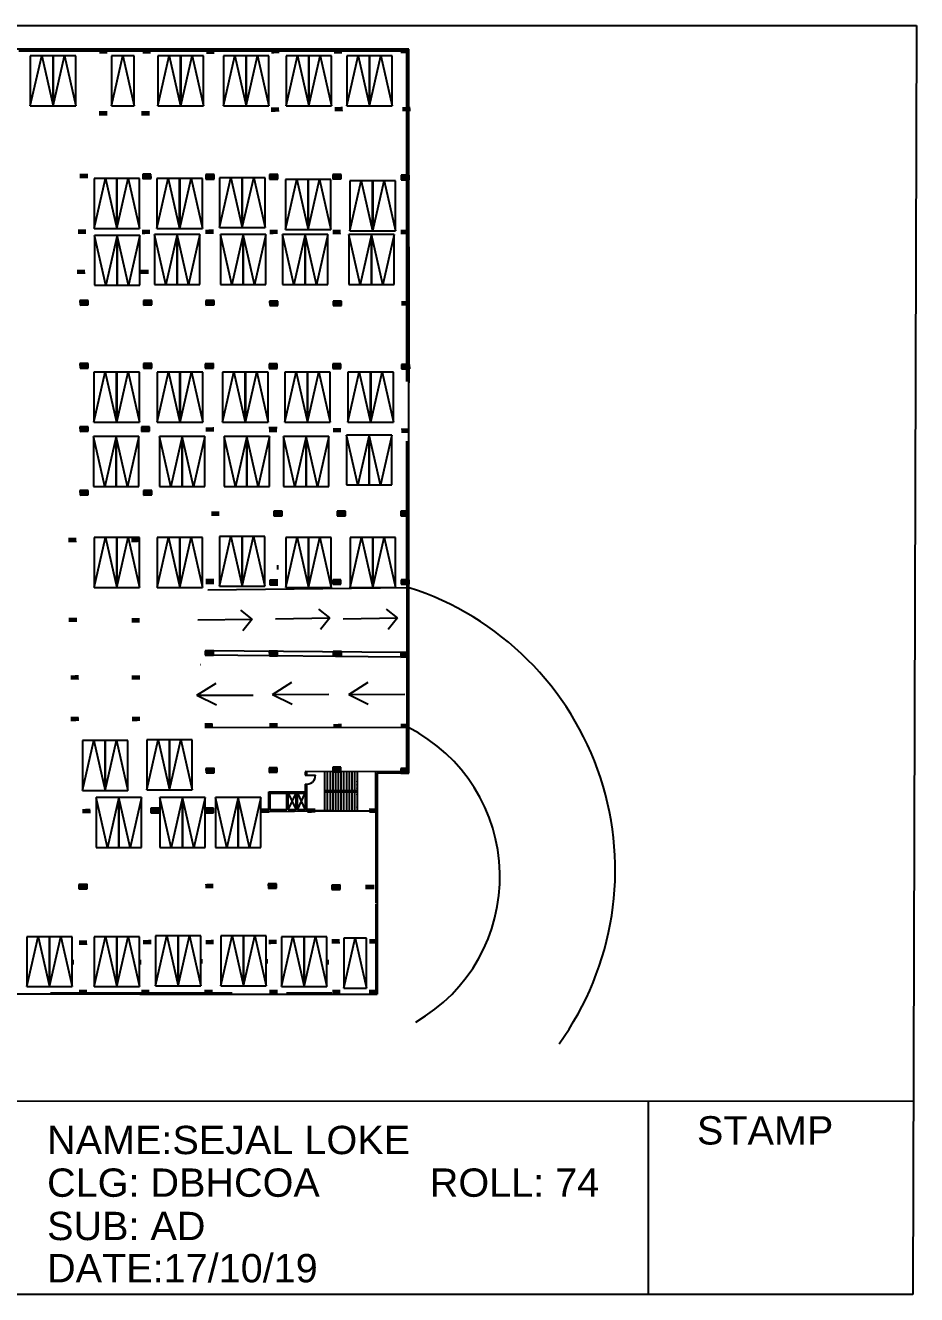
# Model space of a CAD drawing. Header units: millimetres. Extents: x 587797 to 2274247, y 1711 to 439204.
# Drawn here: x 688771 to 787010, y 176209 to 316198 of the extents above; entities that cross this region are included whole.
import ezdxf

# ---------------------------------------------------------------- set-up
doc = ezdxf.new("R2010")
doc.units = ezdxf.units.MM
doc.styles.get("Standard").update_dxf_attribs({"font": 'arial.ttf'})

msp = doc.modelspace()

# ---------------------------------------------------------------- hatches: boundary and pattern name
h = msp.add_hatch(color=256)
h.dxf.hatch_style = 1
h.paths.add_polyline_path([(697814.761, 313084.633), (697810.473, 313584.614), (696910.506, 313576.896), (696914.794, 313076.915)])
h = msp.add_hatch(color=256)
h.dxf.hatch_style = 1
h.paths.add_polyline_path([(702592.888, 313084.633), (702588.601, 313584.614), (701688.634, 313576.896), (701692.921, 313076.915)])
h = msp.add_hatch(color=256)
h.dxf.hatch_style = 1
h.paths.add_polyline_path([(716768.739, 313101.825), (716764.452, 313601.807), (715864.485, 313594.089), (715868.772, 313094.107)])
h = msp.add_hatch(color=256)
h.dxf.hatch_style = 1
h.paths.add_polyline_path([(723688.594, 313075.976), (723684.306, 313575.957), (722784.34, 313568.239), (722788.627, 313068.258)])
h = msp.add_hatch(color=256)
h.dxf.hatch_style = 1
h.paths.add_polyline_path([(731054.458, 313116.426), (731050.17, 313616.408), (730150.203, 313608.69), (730154.491, 313108.708)])
h = msp.add_hatch(color=256)
h.dxf.hatch_style = 1
h.paths.add_polyline_path([(709609.969, 313058.087), (709605.681, 313558.068), (708705.714, 313550.35), (708710.002, 313050.369)])
h = msp.add_hatch(color=256)
h.dxf.hatch_style = 1
h.paths.add_polyline_path([(697801.303, 306250.773), (697797.016, 306750.754), (696897.049, 306743.037), (696901.336, 306243.055)])
h = msp.add_hatch(color=256)
h.dxf.hatch_style = 1
h.paths.add_polyline_path([(702456.845, 306250.773), (702452.558, 306750.754), (701552.591, 306743.037), (701556.878, 306243.055)])
h = msp.add_hatch(color=256)
h.dxf.hatch_style = 1
h.paths.add_polyline_path([(716745.696, 306666.417), (716741.408, 307166.399), (715841.441, 307158.681), (715845.729, 306658.699)])
h = msp.add_hatch(color=256)
h.dxf.hatch_style = 1
h.paths.add_polyline_path([(723763.519, 306716.535), (723759.232, 307216.516), (722859.265, 307208.798), (722863.552, 306708.817)])
h = msp.add_hatch(color=256)
h.dxf.hatch_style = 1
h.paths.add_polyline_path([(731224.466, 306716.535), (731220.179, 307216.516), (730320.212, 307208.798), (730324.499, 306708.817)])
h = msp.add_hatch(color=256)
h.dxf.hatch_style = 1
h.paths.add_polyline_path([(695669.396, 299342.745), (695665.108, 299842.726), (694765.141, 299835.008), (694769.429, 299335.027)])
h = msp.add_hatch(color=256)
h.dxf.hatch_style = 1
h.paths.add_polyline_path([(702617.981, 299298.654), (702613.693, 299798.636), (701713.727, 299790.918), (701718.014, 299290.936)])
h = msp.add_hatch(color=256)
h.dxf.hatch_style = 1
h.paths.add_polyline_path([(709573.933, 299254.116), (709569.646, 299754.097), (708669.679, 299746.379), (708673.967, 299246.398)])
h = msp.add_hatch(color=256)
h.dxf.hatch_style = 1
h.paths.add_polyline_path([(716596.754, 299254.116), (716592.466, 299754.097), (715692.499, 299746.379), (715696.787, 299246.398)])
h = msp.add_hatch(color=256)
h.dxf.hatch_style = 1
h.paths.add_polyline_path([(723577.353, 299261.16), (723573.066, 299761.142), (722673.099, 299753.424), (722677.386, 299253.442)])
h = msp.add_hatch(color=256)
h.dxf.hatch_style = 1
h.paths.add_polyline_path([(731086.811, 299169.457), (731082.523, 299669.438), (730182.556, 299661.72), (730186.844, 299161.739)])
h = msp.add_hatch(color=256)
h.dxf.hatch_style = 1
h.paths.add_polyline_path([(695458.427, 293196.001), (695454.139, 293695.982), (694554.172, 293688.265), (694558.46, 293188.283)])
h = msp.add_hatch(color=256)
h.dxf.hatch_style = 1
h.paths.add_polyline_path([(702524.15, 293175.118), (702519.863, 293675.099), (701619.896, 293667.381), (701624.183, 293167.4)])
h = msp.add_hatch(color=256)
h.dxf.hatch_style = 1
h.paths.add_polyline_path([(709521.986, 293189.64), (709517.698, 293689.621), (708617.731, 293681.903), (708622.019, 293181.922)])
h = msp.add_hatch(color=256)
h.dxf.hatch_style = 1
h.paths.add_polyline_path([(716595.945, 293174.476), (716591.658, 293674.458), (715691.691, 293666.74), (715695.979, 293166.758)])
h = msp.add_hatch(color=256)
h.dxf.hatch_style = 1
h.paths.add_polyline_path([(723543.026, 293158.931), (723538.738, 293658.913), (722638.771, 293651.195), (722643.059, 293151.213)])
h = msp.add_hatch(color=256)
h.dxf.hatch_style = 1
h.paths.add_polyline_path([(731041.69, 293156.488), (731037.402, 293656.469), (730137.435, 293648.751), (730141.723, 293148.77)])
h = msp.add_hatch(color=256)
h.dxf.hatch_style = 1
h.paths.add_polyline_path([(695360.983, 288771.041), (695356.695, 289271.023), (694456.728, 289263.305), (694461.016, 288763.323)])
h = msp.add_hatch(color=256)
h.dxf.hatch_style = 1
h.paths.add_polyline_path([(702353.369, 288771.041), (702349.082, 289271.023), (701449.115, 289263.305), (701453.402, 288763.323)])
h = msp.add_hatch(color=256)
h.dxf.hatch_style = 1
h.paths.add_polyline_path([(695692.291, 285359.346), (695688.003, 285859.327), (694788.036, 285851.61), (694792.324, 285351.628)])
h = msp.add_hatch(color=256)
h.dxf.hatch_style = 1
h.paths.add_polyline_path([(702706.392, 285359.346), (702702.104, 285859.327), (701802.137, 285851.61), (701806.425, 285351.628)])
h = msp.add_hatch(color=256)
h.dxf.hatch_style = 1
h.paths.add_polyline_path([(709570.428, 285359.346), (709566.14, 285859.327), (708666.173, 285851.61), (708670.461, 285351.628)])
h = msp.add_hatch(color=256)
h.dxf.hatch_style = 1
h.paths.add_polyline_path([(716597.846, 285293.892), (716593.558, 285793.874), (715693.591, 285786.156), (715697.879, 285286.174)])
h = msp.add_hatch(color=256)
h.dxf.hatch_style = 1
h.paths.add_polyline_path([(723608.889, 285293.892), (723604.601, 285793.874), (722704.634, 285786.156), (722708.922, 285286.174)])
h = msp.add_hatch(color=256)
h.dxf.hatch_style = 1
h.paths.add_polyline_path([(731111.35, 285293.892), (731107.062, 285793.874), (730207.095, 285786.156), (730211.383, 285286.174)])
h = msp.add_hatch(color=256)
h.dxf.hatch_style = 1
h.paths.add_polyline_path([(695692.291, 278408.219), (695688.003, 278908.2), (694788.036, 278900.483), (694792.324, 278400.501)])
h = msp.add_hatch(color=256)
h.dxf.hatch_style = 1
h.paths.add_polyline_path([(702706.392, 278408.219), (702702.104, 278908.2), (701802.137, 278900.483), (701806.425, 278400.501)])
h = msp.add_hatch(color=256)
h.dxf.hatch_style = 1
h.paths.add_polyline_path([(709494.183, 278388.054), (709489.895, 278888.036), (708589.928, 278880.318), (708594.216, 278380.336)])
h = msp.add_hatch(color=256)
h.dxf.hatch_style = 1
h.paths.add_polyline_path([(716530.101, 278368.42), (716525.813, 278868.402), (715625.846, 278860.684), (715630.134, 278360.702)])
h = msp.add_hatch(color=256)
h.dxf.hatch_style = 1
h.paths.add_polyline_path([(723548.355, 278368.42), (723544.067, 278868.402), (722644.1, 278860.684), (722648.388, 278360.702)])
h = msp.add_hatch(color=256)
h.dxf.hatch_style = 1
h.paths.add_polyline_path([(731132.83, 278310.835), (731128.542, 278810.817), (730228.575, 278803.099), (730232.863, 278303.118)])
h = msp.add_hatch(color=256)
h.dxf.hatch_style = 1
h.paths.add_polyline_path([(695692.291, 271430.679), (695688.003, 271930.66), (694788.036, 271922.942), (694792.324, 271422.961)])
h = msp.add_hatch(color=256)
h.dxf.hatch_style = 1
h.paths.add_polyline_path([(702460.123, 271430.679), (702455.835, 271930.66), (701555.868, 271922.942), (701560.156, 271422.961)])
h = msp.add_hatch(color=256)
h.dxf.hatch_style = 1
h.paths.add_polyline_path([(709560.434, 271384.57), (709556.146, 271884.551), (708656.179, 271876.833), (708660.467, 271376.852)])
h = msp.add_hatch(color=256)
h.dxf.hatch_style = 1
h.paths.add_polyline_path([(716521.967, 271308.961), (716517.68, 271808.942), (715617.713, 271801.225), (715622, 271301.243)])
h = msp.add_hatch(color=256)
h.dxf.hatch_style = 1
h.paths.add_polyline_path([(723577.861, 271308.961), (723573.573, 271808.942), (722673.606, 271801.225), (722677.894, 271301.243)])
h = msp.add_hatch(color=256)
h.dxf.hatch_style = 1
h.paths.add_polyline_path([(731095.836, 271253.82), (731091.548, 271753.801), (730191.581, 271746.083), (730195.869, 271246.102)])
h = msp.add_hatch(color=256)
h.dxf.hatch_style = 1
h.paths.add_polyline_path([(695692.291, 264407.3), (695688.003, 264907.282), (694788.036, 264899.564), (694792.324, 264399.582)])
h = msp.add_hatch(color=256)
h.dxf.hatch_style = 1
h.paths.add_polyline_path([(702706.392, 264407.3), (702702.104, 264907.282), (701802.137, 264899.564), (701806.425, 264399.582)])
h = msp.add_hatch(color=256)
h.dxf.hatch_style = 1
h.paths.add_polyline_path([(710159.608, 262097.957), (710155.321, 262597.939), (709255.354, 262590.221), (709259.642, 262090.239)])
h = msp.add_hatch(color=256)
h.dxf.hatch_style = 1
h.paths.add_polyline_path([(717065.098, 262108.59), (717060.81, 262608.572), (716160.843, 262600.854), (716165.131, 262100.872)])
h = msp.add_hatch(color=256)
h.dxf.hatch_style = 1
h.paths.add_polyline_path([(724049.234, 262108.59), (724044.946, 262608.572), (723144.979, 262600.854), (723149.267, 262100.872)])
h = msp.add_hatch(color=256)
h.dxf.hatch_style = 1
h.paths.add_polyline_path([(731055.049, 262108.59), (731050.761, 262608.572), (730150.794, 262600.854), (730155.082, 262100.872)])
h = msp.add_hatch(color=256)
h.dxf.hatch_style = 1
h.paths.add_polyline_path([(694405.413, 259188.86), (694401.126, 259688.842), (693501.159, 259681.124), (693505.446, 259181.142)])
h = msp.add_hatch(color=256)
h.dxf.hatch_style = 1
h.paths.add_polyline_path([(701359.841, 259201.204), (701355.553, 259701.186), (700455.586, 259693.468), (700459.874, 259193.486)])
h = msp.add_hatch(color=256)
h.dxf.hatch_style = 1
h.paths.add_polyline_path([(709559.158, 254555.744), (709554.87, 255055.725), (708654.903, 255048.007), (708659.191, 254548.026)])
h = msp.add_hatch(color=256)
h.dxf.hatch_style = 1
h.paths.add_polyline_path([(716614.405, 254503.229), (716610.118, 255003.21), (715710.151, 254995.493), (715714.438, 254495.511)])
h = msp.add_hatch(color=256)
h.dxf.hatch_style = 1
h.paths.add_polyline_path([(723552.754, 254562.73), (723548.466, 255062.712), (722648.499, 255054.994), (722652.787, 254555.012)])
h = msp.add_hatch(color=256)
h.dxf.hatch_style = 1
h.paths.add_polyline_path([(731080.845, 254557.556), (731076.557, 255057.537), (730176.59, 255049.819), (730180.878, 254549.838)])
h = msp.add_hatch(color=256)
h.dxf.hatch_style = 1
h.paths.add_polyline_path([(694453.857, 250386.839), (694449.569, 250886.82), (693549.602, 250879.102), (693553.89, 250379.121)])
h = msp.add_hatch(color=256)
h.dxf.hatch_style = 1
h.paths.add_polyline_path([(701377.194, 250334.898), (701372.907, 250834.88), (700472.94, 250827.162), (700477.227, 250327.18)])
h = msp.add_hatch(color=256)
h.dxf.hatch_style = 1
h.paths.add_polyline_path([(709501.331, 246737.442), (709497.043, 247237.424), (708597.076, 247229.706), (708601.364, 246729.724)])
h = msp.add_hatch(color=256)
h.dxf.hatch_style = 1
h.paths.add_polyline_path([(716561.006, 246673.822), (716556.718, 247173.804), (715656.751, 247166.086), (715661.039, 246666.104)])
h = msp.add_hatch(color=256)
h.dxf.hatch_style = 1
h.paths.add_polyline_path([(723603.523, 246652.393), (723599.235, 247152.375), (722699.268, 247144.657), (722703.556, 246644.675)])
h = msp.add_hatch(color=256)
h.dxf.hatch_style = 1
h.paths.add_polyline_path([(731053.63, 246539.591), (731049.342, 247039.572), (730149.376, 247031.854), (730153.663, 246531.873)])
h = msp.add_hatch(color=256)
h.dxf.hatch_style = 1
h.paths.add_polyline_path([(694662.249, 244034.076), (694657.961, 244534.058), (693757.994, 244526.34), (693762.282, 244026.358)])
h = msp.add_hatch(color=256)
h.dxf.hatch_style = 1
h.paths.add_polyline_path([(701393.316, 244026.358), (701389.028, 244526.34), (700489.061, 244518.622), (700493.349, 244018.64)])
h = msp.add_hatch(color=256)
h.dxf.hatch_style = 1
h.paths.add_polyline_path([(694664.45, 239459.387), (694660.162, 239959.368), (693760.195, 239951.65), (693764.483, 239451.669)])
h = msp.add_hatch(color=256)
h.dxf.hatch_style = 1
h.paths.add_polyline_path([(701420.506, 239459.387), (701416.218, 239959.368), (700516.251, 239951.65), (700520.539, 239451.669)])
h = msp.add_hatch(color=256)
h.dxf.hatch_style = 1
h.paths.add_polyline_path([(709435.63, 238757.092), (709431.343, 239257.073), (708531.376, 239249.355), (708535.663, 238749.374)])
h = msp.add_hatch(color=256)
h.dxf.hatch_style = 1
h.paths.add_polyline_path([(716577.043, 238757.092), (716572.755, 239257.073), (715672.788, 239249.355), (715677.076, 238749.374)])
h = msp.add_hatch(color=256)
h.dxf.hatch_style = 1
h.paths.add_polyline_path([(723624.818, 238666.06), (723620.53, 239166.041), (722720.563, 239158.324), (722724.851, 238658.342)])
h = msp.add_hatch(color=256)
h.dxf.hatch_style = 1
h.paths.add_polyline_path([(731050.417, 238694.11), (731046.129, 239194.091), (730146.162, 239186.374), (730150.45, 238686.392)])
h = msp.add_hatch(color=256)
h.dxf.hatch_style = 1
h.paths.add_polyline_path([(709580.75, 233757.119), (709576.462, 234257.101), (708676.495, 234249.383), (708680.783, 233749.401)])
h = msp.add_hatch(color=256)
h.dxf.hatch_style = 1
h.paths.add_polyline_path([(716531.866, 233816.73), (716527.579, 234316.712), (715627.612, 234308.994), (715631.899, 233809.012)])
h = msp.add_hatch(color=256)
h.dxf.hatch_style = 1
h.paths.add_polyline_path([(723553.804, 233876.949), (723549.516, 234376.93), (722649.549, 234369.212), (722653.837, 233869.231)])
h = msp.add_hatch(color=256)
h.dxf.hatch_style = 1
h.paths.add_polyline_path([(731043.484, 233726.949), (731039.196, 234226.93), (730139.229, 234219.212), (730143.517, 233719.231)])
h = msp.add_hatch(color=256)
h.dxf.hatch_style = 1
h.paths.add_polyline_path([(695950.568, 229292.501), (695946.28, 229792.482), (695046.313, 229784.764), (695050.601, 229284.783)])
h = msp.add_hatch(color=256)
h.dxf.hatch_style = 1
h.paths.add_polyline_path([(703486.516, 229357.127), (703482.228, 229857.109), (702582.262, 229849.391), (702586.549, 229349.409)])
h = msp.add_hatch(color=256)
h.dxf.hatch_style = 1
h.paths.add_polyline_path([(709503.975, 229357.127), (709499.687, 229857.109), (708599.72, 229849.391), (708604.008, 229349.409)])
h = msp.add_hatch(color=256)
h.dxf.hatch_style = 1
h.paths.add_polyline_path([(715642.896, 229342.135), (715638.608, 229842.117), (714738.641, 229834.399), (714742.929, 229334.417)])
h = msp.add_hatch(color=256)
h.dxf.hatch_style = 1
h.paths.add_polyline_path([(720735.2, 229349.853), (720730.913, 229849.834), (719830.946, 229842.117), (719835.233, 229342.135)])
h = msp.add_hatch(color=256)
h.dxf.hatch_style = 1
h.paths.add_polyline_path([(727568.171, 229347.071), (727563.883, 229847.052), (726663.916, 229839.334), (726668.204, 229339.353)])
h = msp.add_hatch(color=256)
h.dxf.hatch_style = 1
h.paths.add_polyline_path([(695567.113, 220962.579), (695562.826, 221462.56), (694662.859, 221454.843), (694667.146, 220954.861)])
h = msp.add_hatch(color=256)
h.dxf.hatch_style = 1
h.paths.add_polyline_path([(709490.457, 221021.777), (709486.17, 221521.758), (708586.203, 221514.04), (708590.49, 221014.059)])
h = msp.add_hatch(color=256)
h.dxf.hatch_style = 1
h.paths.add_polyline_path([(716453.897, 221021.777), (716449.61, 221521.758), (715549.643, 221514.04), (715553.93, 221014.059)])
h = msp.add_hatch(color=256)
h.dxf.hatch_style = 1
h.paths.add_polyline_path([(723459.52, 220893.736), (723455.232, 221393.717), (722555.265, 221385.999), (722559.553, 220886.018)])
h = msp.add_hatch(color=256)
h.dxf.hatch_style = 1
h.paths.add_polyline_path([(727240.534, 220926.161), (727236.246, 221426.142), (726336.279, 221418.424), (726340.567, 220918.443)])
h = msp.add_hatch(color=256)
h.dxf.hatch_style = 1
h.paths.add_polyline_path([(695580.904, 214781.259), (695576.616, 215281.24), (694676.649, 215273.523), (694680.937, 214773.541)])
h = msp.add_hatch(color=256)
h.dxf.hatch_style = 1
h.paths.add_polyline_path([(702639.522, 214841.792), (702635.235, 215341.773), (701735.268, 215334.055), (701739.555, 214834.074)])
h = msp.add_hatch(color=256)
h.dxf.hatch_style = 1
h.paths.add_polyline_path([(709531.389, 214841.792), (709527.102, 215341.773), (708627.135, 215334.055), (708631.422, 214834.074)])
h = msp.add_hatch(color=256)
h.dxf.hatch_style = 1
h.paths.add_polyline_path([(716472.725, 214866.468), (716468.437, 215366.449), (715568.47, 215358.731), (715572.758, 214858.75)])
h = msp.add_hatch(color=256)
h.dxf.hatch_style = 1
h.paths.add_polyline_path([(723433.392, 214926.161), (723429.104, 215426.142), (722529.137, 215418.424), (722533.425, 214918.443)])
h = msp.add_hatch(color=256)
h.dxf.hatch_style = 1
h.paths.add_polyline_path([(727588.792, 214926.161), (727584.505, 215426.142), (726684.538, 215418.424), (726688.826, 214918.443)])
h = msp.add_hatch(color=256)
h.dxf.hatch_style = 1
h.paths.add_polyline_path([(695568.761, 209339.143), (695564.473, 209839.125), (694664.506, 209831.407), (694668.794, 209331.425)])
h = msp.add_hatch(color=256)
h.dxf.hatch_style = 1
h.paths.add_polyline_path([(702452.221, 209339.143), (702447.933, 209839.125), (701547.966, 209831.407), (701552.254, 209331.425)])
h = msp.add_hatch(color=256)
h.dxf.hatch_style = 1
h.paths.add_polyline_path([(709403.984, 209339.143), (709399.696, 209839.125), (708499.729, 209831.407), (708504.017, 209331.425)])
h = msp.add_hatch(color=256)
h.dxf.hatch_style = 1
h.paths.add_polyline_path([(716576.935, 209339.143), (716572.647, 209839.125), (715672.68, 209831.407), (715676.968, 209331.425)])
h = msp.add_hatch(color=256)
h.dxf.hatch_style = 1
h.paths.add_polyline_path([(723494.602, 209339.143), (723490.314, 209839.125), (722590.347, 209831.407), (722594.635, 209331.425)])
h = msp.add_hatch(color=256)
h.dxf.hatch_style = 1
h.paths.add_polyline_path([(727560.621, 209345.659), (727556.333, 209845.641), (726656.367, 209837.923), (726660.654, 209337.941)])

# ---------------------------------------------------------------- linework, layer by layer
for p, q in [((587796.905, 316197.711), (787009.929, 316197.711)), ((787009.929, 316197.711), (786610.985, 176208.633)), ((696893.484, 313576.949), (639043.484, 313576.949)), ((731043.484, 313576.949), (696893.484, 313576.949)), ((731043.484, 293576.949), (731043.484, 313576.949)), ((697043.484, 313346.949), (688043.484, 313346.949)), ((689314.506, 312837.95), (689314.506, 307337.95)), ((691814.506, 312837.95), (689314.506, 312837.95)), ((689314.506, 307337.95), (690564.506, 312837.95)), ((690564.506, 312837.95), (691814.506, 307337.95)), ((691814.506, 307337.95), (691814.506, 312837.95)), ((691833.516, 312837.95), (691833.516, 307337.95)), ((694333.516, 312837.95), (691833.516, 312837.95)), ((691833.516, 307337.95), (693083.516, 312837.95)), ((693083.516, 312837.95), (694333.516, 307337.95)), ((694333.516, 307337.95), (694333.516, 312837.95)), ((730813.484, 313346.949), (697043.484, 313346.949)), ((698245.184, 312838.202), (698245.184, 307338.202)), ((700745.184, 312838.202), (698245.184, 312838.202)), ((698245.184, 307338.202), (699495.184, 312838.202)), ((699495.184, 312838.202), (700745.184, 307338.202)), ((700745.184, 307338.202), (700745.184, 312838.202)), ((703378.348, 312837.95), (703378.348, 307337.95)), ((705878.348, 312837.95), (703378.348, 312837.95)), ((703378.348, 307337.95), (704628.348, 312837.95)), ((704628.348, 312837.95), (705878.348, 307337.95)), ((705878.348, 307337.95), (705878.348, 312837.95)), ((705897.357, 312837.95), (705897.357, 307337.95)), ((708397.357, 312837.95), (705897.357, 312837.95)), ((705897.357, 307337.95), (707147.357, 312837.95)), ((707147.357, 312837.95), (708397.357, 307337.95)), ((708397.357, 307337.95), (708397.357, 312837.95)), ((710597.743, 312837.95), (710597.743, 307337.95)), ((713097.743, 312837.95), (710597.743, 312837.95)), ((710597.743, 307337.95), (711847.743, 312837.95)), ((711847.743, 312837.95), (713097.743, 307337.95)), ((713097.743, 307337.95), (713097.743, 312837.95)), ((713116.753, 312837.95), (713116.753, 307337.95)), ((715616.753, 312837.95), (713116.753, 312837.95)), ((713116.753, 307337.95), (714366.753, 312837.95)), ((714366.753, 312837.95), (715616.753, 307337.95)), ((715616.753, 307337.95), (715616.753, 312837.95)), ((717500.252, 312837.95), (717500.252, 307337.95)), ((720000.252, 312837.95), (717500.252, 312837.95)), ((717500.252, 307337.95), (718750.252, 312837.95)), ((718750.252, 312837.95), (720000.252, 307337.95)), ((720000.252, 307337.95), (720000.252, 312837.95)), ((720019.261, 312837.95), (720019.261, 307337.95)), ((722519.261, 312837.95), (720019.261, 312837.95)), ((720019.261, 307337.95), (721269.261, 312837.95)), ((721269.261, 312837.95), (722519.261, 307337.95)), ((722519.261, 307337.95), (722519.261, 312837.95)), ((724191.423, 312837.95), (724191.423, 307337.95)), ((726691.423, 312837.95), (724191.423, 312837.95)), ((724191.423, 307337.95), (725441.423, 312837.95)), ((725441.423, 312837.95), (726691.423, 307337.95)), ((726691.423, 307337.95), (726691.423, 312837.95)), ((726710.433, 312837.95), (726710.433, 307337.95)), ((729210.433, 312837.95), (726710.433, 312837.95)), ((726710.433, 307337.95), (727960.433, 312837.95)), ((727960.433, 312837.95), (729210.433, 307337.95)), ((729210.433, 307337.95), (729210.433, 312837.95)), ((730813.484, 293576.949), (730813.484, 313346.949)), ((689314.506, 307337.95), (691814.506, 307337.95)), ((691833.516, 307337.95), (694333.516, 307337.95)), ((698245.184, 307338.202), (700745.184, 307338.202)), ((703378.348, 307337.95), (705878.348, 307337.95)), ((705897.357, 307337.95), (708397.357, 307337.95)), ((710597.743, 307337.95), (713097.743, 307337.95)), ((713116.753, 307337.95), (715616.753, 307337.95)), ((717500.252, 307337.95), (720000.252, 307337.95)), ((720019.261, 307337.95), (722519.261, 307337.95)), ((724191.423, 307337.95), (726691.423, 307337.95)), ((726710.433, 307337.95), (729210.433, 307337.95)), ((702613.693, 299798.636), (701713.727, 299790.918)), ((701713.727, 299790.918), (701718.014, 299290.936)), ((702617.981, 299298.654), (702613.693, 299798.636)), ((709569.646, 299754.097), (708669.679, 299746.379)), ((708669.679, 299746.379), (708673.967, 299246.398)), ((709573.933, 299254.116), (709569.646, 299754.097)), ((716592.466, 299754.097), (715692.499, 299746.379)), ((715692.499, 299746.379), (715696.787, 299246.398)), ((716596.754, 299254.116), (716592.466, 299754.097)), ((723573.066, 299761.142), (722673.099, 299753.424)), ((722673.099, 299753.424), (722677.386, 299253.442)), ((723577.353, 299261.16), (723573.066, 299761.142)), ((731082.523, 299669.438), (730182.556, 299661.72)), ((730182.556, 299661.72), (730186.844, 299161.739)), ((731086.811, 299169.457), (731082.523, 299669.438)), ((696333.752, 299292.28), (696333.752, 293792.28)), ((698833.752, 299292.28), (696333.752, 299292.28)), ((696333.752, 293792.28), (697583.752, 299292.28)), ((697583.752, 299292.28), (698833.752, 293792.28)), ((698833.752, 293792.28), (698833.752, 299292.28)), ((698852.762, 299292.28), (698852.762, 293792.28)), ((701352.762, 299292.28), (698852.762, 299292.28)), ((698852.762, 293792.28), (700102.762, 299292.28)), ((700102.762, 299292.28), (701352.762, 293792.28)), ((701352.762, 293792.28), (701352.762, 299292.28)), ((701718.014, 299290.936), (702617.981, 299298.654)), ((703264.867, 299292.28), (703264.867, 293792.28)), ((705764.867, 299292.28), (703264.867, 299292.28)), ((703264.867, 293792.28), (704514.867, 299292.28)), ((704514.867, 299292.28), (705764.867, 293792.28)), ((705764.867, 293792.28), (705764.867, 299292.28)), ((705783.877, 299292.28), (705783.877, 293792.28)), ((708283.877, 299292.28), (705783.877, 299292.28)), ((705783.877, 293792.28), (707033.877, 299292.28)), ((707033.877, 299292.28), (708283.877, 293792.28)), ((708283.877, 293792.28), (708283.877, 299292.28)), ((708673.967, 299246.398), (709573.933, 299254.116)), ((710164.732, 299398.259), (710164.732, 293898.259)), ((712664.732, 299398.259), (710164.732, 299398.259)), ((710164.732, 293898.259), (711414.732, 299398.259)), ((711414.732, 299398.259), (712664.732, 293898.259)), ((712664.732, 293898.259), (712664.732, 299398.259)), ((712683.741, 299398.259), (712683.741, 293898.259)), ((715183.741, 299398.259), (712683.741, 299398.259)), ((712683.741, 293898.259), (713933.741, 299398.259)), ((713933.741, 299398.259), (715183.741, 293898.259)), ((715183.741, 293898.259), (715183.741, 299398.259)), ((715696.787, 299246.398), (716596.754, 299254.116)), ((717424.629, 299191.069), (717424.629, 293691.069)), ((719924.629, 299191.069), (717424.629, 299191.069)), ((717424.629, 293691.069), (718674.629, 299191.069)), ((718674.629, 299191.069), (719924.629, 293691.069)), ((719924.629, 293691.069), (719924.629, 299191.069)), ((719943.639, 299191.069), (719943.639, 293691.069)), ((722443.639, 299191.069), (719943.639, 299191.069)), ((719943.639, 293691.069), (721193.639, 299191.069)), ((721193.639, 299191.069), (722443.639, 293691.069)), ((722443.639, 293691.069), (722443.639, 299191.069)), ((722677.386, 299253.442), (723577.353, 299261.16)), ((724546.263, 299052.932), (724546.263, 293552.932)), ((727046.263, 299052.932), (724546.263, 299052.932)), ((724546.263, 293552.932), (725796.263, 299052.932)), ((725796.263, 299052.932), (727046.263, 293552.932)), ((727046.263, 293552.932), (727046.263, 299052.932)), ((727065.273, 299052.932), (727065.273, 293552.932)), ((729565.273, 299052.932), (727065.273, 299052.932)), ((727065.273, 293552.932), (728315.273, 299052.932)), ((728315.273, 299052.932), (729565.273, 293552.932)), ((729565.273, 293552.932), (729565.273, 299052.932)), ((730186.844, 299161.739), (731086.811, 299169.457)), ((696333.752, 293792.28), (698833.752, 293792.28)), ((698894.269, 293032.245), (696394.269, 293032.245)), ((696394.269, 293032.245), (696394.269, 287532.245)), ((697644.269, 287532.245), (696394.269, 293032.245)), ((698894.269, 293032.245), (697644.269, 287532.245)), ((698852.762, 293792.28), (701352.762, 293792.28)), ((698894.269, 287532.245), (698894.269, 293032.245)), ((701394.269, 293032.245), (698894.269, 293032.245)), ((698894.269, 293032.245), (698894.269, 287532.245)), ((700144.269, 287532.245), (698894.269, 293032.245)), ((701394.269, 293032.245), (700144.269, 287532.245)), ((701394.269, 287532.245), (701394.269, 293032.245)), ((705486.404, 293130.04), (702986.404, 293130.04)), ((702986.404, 293130.04), (702986.404, 287630.04)), ((704236.404, 287630.04), (702986.404, 293130.04)), ((703264.867, 293792.28), (705764.867, 293792.28)), ((705486.404, 293130.04), (704236.404, 287630.04)), ((705486.404, 287630.04), (705486.404, 293130.04)), ((707986.404, 293130.04), (705486.404, 293130.04)), ((705486.404, 293130.04), (705486.404, 287630.04)), ((706736.404, 287630.04), (705486.404, 293130.04)), ((705783.877, 293792.28), (708283.877, 293792.28)), ((707986.404, 293130.04), (706736.404, 287630.04)), ((707986.404, 287630.04), (707986.404, 293130.04)), ((710164.732, 293898.259), (712664.732, 293898.259)), ((712763.862, 293130.04), (710263.862, 293130.04)), ((710263.862, 293130.04), (710263.862, 287630.04)), ((711513.862, 287630.04), (710263.862, 293130.04)), ((712763.862, 293130.04), (711513.862, 287630.04)), ((712683.741, 293898.259), (715183.741, 293898.259)), ((712763.862, 287630.04), (712763.862, 293130.04)), ((715263.862, 293130.04), (712763.862, 293130.04)), ((712763.862, 293130.04), (712763.862, 287630.04)), ((714013.862, 287630.04), (712763.862, 293130.04)), ((715263.862, 293130.04), (714013.862, 287630.04)), ((715263.862, 287630.04), (715263.862, 293130.04)), ((719625.538, 293130.04), (717125.538, 293130.04)), ((717125.538, 293130.04), (717125.538, 287630.04)), ((718375.538, 287630.04), (717125.538, 293130.04)), ((717424.629, 293691.069), (719924.629, 293691.069)), ((719625.538, 293130.04), (718375.538, 287630.04)), ((719625.538, 287630.04), (719625.538, 293130.04)), ((722125.538, 293130.04), (719625.538, 293130.04)), ((719625.538, 293130.04), (719625.538, 287630.04)), ((720875.538, 287630.04), (719625.538, 293130.04)), ((719943.639, 293691.069), (722443.639, 293691.069)), ((722125.538, 293130.04), (720875.538, 287630.04)), ((722125.538, 287630.04), (722125.538, 293130.04)), ((726935.615, 293130.909), (724435.615, 293130.909)), ((724435.615, 293130.909), (724435.615, 287630.909)), ((725685.615, 287630.909), (724435.615, 293130.909)), ((724546.263, 293552.932), (727046.263, 293552.932)), ((726935.615, 293130.909), (725685.615, 287630.909)), ((726935.615, 287630.909), (726935.615, 293130.909)), ((729435.615, 293130.909), (726935.615, 293130.909)), ((726935.615, 293130.909), (726935.615, 287630.909)), ((728185.615, 287630.909), (726935.615, 293130.909)), ((727065.273, 293552.932), (729565.273, 293552.932)), ((729435.615, 293130.909), (728185.615, 287630.909)), ((729435.615, 287630.909), (729435.615, 293130.909)), ((730813.484, 276923.629), (730813.484, 293576.949)), ((731043.484, 238726.949), (731043.484, 293576.949)), ((731043.484, 291773.629), (731043.484, 276773.629)), ((696394.269, 287532.245), (698894.269, 287532.245)), ((698894.269, 287532.245), (701394.269, 287532.245)), ((702986.404, 287630.04), (705486.404, 287630.04)), ((705486.404, 287630.04), (707986.404, 287630.04)), ((710263.862, 287630.04), (712763.862, 287630.04)), ((712763.862, 287630.04), (715263.862, 287630.04)), ((717125.538, 287630.04), (719625.538, 287630.04)), ((719625.538, 287630.04), (722125.538, 287630.04)), ((724435.615, 287630.909), (726935.615, 287630.909)), ((726935.615, 287630.909), (729435.615, 287630.909)), ((695688.003, 285859.327), (694788.036, 285851.61)), ((694788.036, 285851.61), (694792.324, 285351.628)), ((695692.291, 285359.346), (695688.003, 285859.327)), ((702702.104, 285859.327), (701802.137, 285851.61)), ((701802.137, 285851.61), (701806.425, 285351.628)), ((702706.392, 285359.346), (702702.104, 285859.327)), ((709566.14, 285859.327), (708666.173, 285851.61)), ((708666.173, 285851.61), (708670.461, 285351.628)), ((709570.428, 285359.346), (709566.14, 285859.327)), ((716593.558, 285793.874), (715693.591, 285786.156)), ((715693.591, 285786.156), (715697.879, 285286.174)), ((716597.846, 285293.892), (716593.558, 285793.874)), ((723604.601, 285793.874), (722704.634, 285786.156)), ((722704.634, 285786.156), (722708.922, 285286.174)), ((723608.889, 285293.892), (723604.601, 285793.874)), ((694792.324, 285351.628), (695692.291, 285359.346)), ((701806.425, 285351.628), (702706.392, 285359.346)), ((708670.461, 285351.628), (709570.428, 285359.346)), ((715697.879, 285286.174), (716597.846, 285293.892)), ((722708.922, 285286.174), (723608.889, 285293.892)), ((695688.003, 278908.2), (694788.036, 278900.483)), ((694788.036, 278900.483), (694792.324, 278400.501)), ((695692.291, 278408.219), (695688.003, 278908.2)), ((702702.104, 278908.2), (701802.137, 278900.483)), ((701802.137, 278900.483), (701806.425, 278400.501)), ((702706.392, 278408.219), (702702.104, 278908.2)), ((709489.895, 278888.036), (708589.928, 278880.318)), ((708589.928, 278880.318), (708594.216, 278380.336)), ((709494.183, 278388.054), (709489.895, 278888.036)), ((716525.813, 278868.402), (715625.846, 278860.684)), ((715625.846, 278860.684), (715630.134, 278360.702)), ((716530.101, 278368.42), (716525.813, 278868.402)), ((723544.067, 278868.402), (722644.1, 278860.684)), ((722644.1, 278860.684), (722648.388, 278360.702)), ((723548.355, 278368.42), (723544.067, 278868.402)), ((731128.542, 278810.817), (730228.575, 278803.099)), ((730228.575, 278803.099), (730232.863, 278303.118)), ((731132.83, 278310.835), (731128.542, 278810.817)), ((694792.324, 278400.501), (695692.291, 278408.219)), ((696328.56, 277946.387), (696328.56, 272446.387)), ((698828.56, 277946.387), (696328.56, 277946.387)), ((696328.56, 272446.387), (697578.56, 277946.387)), ((697578.56, 277946.387), (698828.56, 272446.387)), ((698828.56, 272446.387), (698828.56, 277946.387)), ((698847.569, 277946.387), (698847.569, 272446.387)), ((701347.569, 277946.387), (698847.569, 277946.387)), ((698847.569, 272446.387), (700097.569, 277946.387)), ((700097.569, 277946.387), (701347.569, 272446.387)), ((701347.569, 272446.387), (701347.569, 277946.387)), ((701806.425, 278400.501), (702706.392, 278408.219)), ((703306.124, 277946.387), (703306.124, 272446.387)), ((705806.124, 277946.387), (703306.124, 277946.387)), ((703306.124, 272446.387), (704556.124, 277946.387)), ((704556.124, 277946.387), (705806.124, 272446.387)), ((705806.124, 272446.387), (705806.124, 277946.387)), ((705825.134, 277946.387), (705825.134, 272446.387)), ((708325.134, 277946.387), (705825.134, 277946.387)), ((705825.134, 272446.387), (707075.134, 277946.387)), ((707075.134, 277946.387), (708325.134, 272446.387)), ((708325.134, 272446.387), (708325.134, 277946.387)), ((708594.216, 278380.336), (709494.183, 278388.054)), ((710508.762, 277946.387), (710508.762, 272446.387)), ((713008.762, 277946.387), (710508.762, 277946.387)), ((710508.762, 272446.387), (711758.762, 277946.387)), ((711758.762, 277946.387), (713008.762, 272446.387)), ((713008.762, 272446.387), (713008.762, 277946.387)), ((713027.772, 277946.387), (713027.772, 272446.387)), ((715527.772, 277946.387), (713027.772, 277946.387)), ((713027.772, 272446.387), (714277.772, 277946.387)), ((714277.772, 277946.387), (715527.772, 272446.387)), ((715527.772, 272446.387), (715527.772, 277946.387)), ((715630.134, 278360.702), (716530.101, 278368.42)), ((717351.32, 277946.387), (717351.32, 272446.387)), ((719851.32, 277946.387), (717351.32, 277946.387)), ((717351.32, 272446.387), (718601.32, 277946.387)), ((718601.32, 277946.387), (719851.32, 272446.387)), ((719851.32, 272446.387), (719851.32, 277946.387)), ((719870.329, 277946.387), (719870.329, 272446.387)), ((722370.329, 277946.387), (719870.329, 277946.387)), ((719870.329, 272446.387), (721120.329, 277946.387)), ((721120.329, 277946.387), (722370.329, 272446.387)), ((722370.329, 272446.387), (722370.329, 277946.387)), ((722648.388, 278360.702), (723548.355, 278368.42)), ((724328.884, 277946.387), (724328.884, 272446.387)), ((726828.884, 277946.387), (724328.884, 277946.387)), ((724328.884, 272446.387), (725578.884, 277946.387)), ((725578.884, 277946.387), (726828.884, 272446.387)), ((726828.884, 272446.387), (726828.884, 277946.387)), ((726847.894, 277946.387), (726847.894, 272446.387)), ((729347.894, 277946.387), (726847.894, 277946.387)), ((726847.894, 272446.387), (728097.894, 277946.387)), ((728097.894, 277946.387), (729347.894, 272446.387)), ((729347.894, 272446.387), (729347.894, 277946.387)), ((730232.863, 278303.118), (731132.83, 278310.835)), ((695688.003, 271930.66), (694788.036, 271922.942)), ((694788.036, 271922.942), (694792.324, 271422.961)), ((695692.291, 271430.679), (695688.003, 271930.66)), ((696328.56, 272446.387), (698828.56, 272446.387)), ((698847.569, 272446.387), (701347.569, 272446.387)), ((702455.835, 271930.66), (701555.868, 271922.942)), ((701555.868, 271922.942), (701560.156, 271422.961)), ((702460.123, 271430.679), (702455.835, 271930.66)), ((703306.124, 272446.387), (705806.124, 272446.387)), ((705825.134, 272446.387), (708325.134, 272446.387)), ((710508.762, 272446.387), (713008.762, 272446.387)), ((713027.772, 272446.387), (715527.772, 272446.387)), ((716517.68, 271808.942), (715617.713, 271801.225)), ((717351.32, 272446.387), (719851.32, 272446.387)), ((719870.329, 272446.387), (722370.329, 272446.387)), ((724328.884, 272446.387), (726828.884, 272446.387)), ((726847.894, 272446.387), (729347.894, 272446.387)), ((694792.324, 271422.961), (695692.291, 271430.679)), ((698776.256, 270851.269), (696276.256, 270851.269)), ((696276.256, 270851.269), (696276.256, 265351.269)), ((697526.256, 265351.269), (696276.256, 270851.269)), ((698776.256, 270851.269), (697526.256, 265351.269)), ((698776.256, 265351.269), (698776.256, 270851.269)), ((701276.256, 270851.269), (698776.256, 270851.269)), ((698776.256, 270851.269), (698776.256, 265351.269)), ((700026.256, 265351.269), (698776.256, 270851.269)), ((701276.256, 270851.269), (700026.256, 265351.269)), ((701276.256, 265351.269), (701276.256, 270851.269)), ((701560.156, 271422.961), (702460.123, 271430.679)), ((706066.837, 270851.269), (703566.837, 270851.269)), ((703566.837, 270851.269), (703566.837, 265351.269)), ((704816.837, 265351.269), (703566.837, 270851.269)), ((706066.837, 270851.269), (704816.837, 265351.269)), ((706066.837, 265351.269), (706066.837, 270851.269)), ((708566.837, 270851.269), (706066.837, 270851.269)), ((706066.837, 270851.269), (706066.837, 265351.269)), ((707316.837, 265351.269), (706066.837, 270851.269)), ((708566.837, 270851.269), (707316.837, 265351.269)), ((708566.837, 265351.269), (708566.837, 270851.269)), ((713191.681, 270851.269), (710691.681, 270851.269)), ((710691.681, 270851.269), (710691.681, 265351.269)), ((711941.681, 265351.269), (710691.681, 270851.269)), ((713191.681, 270851.269), (711941.681, 265351.269)), ((713191.681, 265351.269), (713191.681, 270851.269)), ((715691.681, 270851.269), (713191.681, 270851.269)), ((713191.681, 270851.269), (713191.681, 265351.269)), ((714441.681, 265351.269), (713191.681, 270851.269)), ((715691.681, 270851.269), (714441.681, 265351.269)), ((715691.681, 265351.269), (715691.681, 270851.269)), ((719730.428, 270851.269), (717230.428, 270851.269)), ((717230.428, 270851.269), (717230.428, 265351.269)), ((718480.428, 265351.269), (717230.428, 270851.269)), ((719730.428, 270851.269), (718480.428, 265351.269)), ((719730.428, 265351.269), (719730.428, 270851.269)), ((722230.428, 270851.269), (719730.428, 270851.269)), ((719730.428, 270851.269), (719730.428, 265351.269)), ((720980.428, 265351.269), (719730.428, 270851.269)), ((722230.428, 270851.269), (720980.428, 265351.269)), ((722230.428, 265351.269), (722230.428, 270851.269)), ((726656.444, 271017.729), (724156.444, 271017.729)), ((724156.444, 271017.729), (724156.444, 265517.729)), ((725406.444, 265517.729), (724156.444, 271017.729)), ((726656.444, 271017.729), (725406.444, 265517.729)), ((726656.444, 265517.729), (726656.444, 271017.729)), ((729156.444, 271017.729), (726656.444, 271017.729)), ((726656.444, 271017.729), (726656.444, 265517.729)), ((727906.444, 265517.729), (726656.444, 271017.729)), ((729156.444, 271017.729), (727906.444, 265517.729)), ((729156.444, 265517.729), (729156.444, 271017.729)), ((730796.454, 270348.837), (730813.484, 238726.949)), ((695688.003, 264907.282), (694788.036, 264899.564)), ((694788.036, 264899.564), (694792.324, 264399.582)), ((695692.291, 264407.3), (695688.003, 264907.282)), ((696276.256, 265351.269), (698776.256, 265351.269)), ((698776.256, 265351.269), (701276.256, 265351.269)), ((702702.104, 264907.282), (701802.137, 264899.564)), ((701802.137, 264899.564), (701806.425, 264399.582)), ((702706.392, 264407.3), (702702.104, 264907.282)), ((703566.837, 265351.269), (706066.837, 265351.269)), ((706066.837, 265351.269), (708566.837, 265351.269)), ((710691.681, 265351.269), (713191.681, 265351.269)), ((713191.681, 265351.269), (715691.681, 265351.269)), ((717230.428, 265351.269), (719730.428, 265351.269)), ((719730.428, 265351.269), (722230.428, 265351.269)), ((724156.444, 265517.729), (726656.444, 265517.729)), ((726656.444, 265517.729), (729156.444, 265517.729)), ((694792.324, 264399.582), (695692.291, 264407.3)), ((701806.425, 264399.582), (702706.392, 264407.3)), ((717060.81, 262608.572), (716160.843, 262600.854)), ((716160.843, 262600.854), (716165.131, 262100.872)), ((716165.131, 262100.872), (717065.098, 262108.59)), ((717065.098, 262108.59), (717060.81, 262608.572)), ((724044.946, 262608.572), (723144.979, 262600.854)), ((723144.979, 262600.854), (723149.267, 262100.872)), ((723149.267, 262100.872), (724049.234, 262108.59)), ((724049.234, 262108.59), (724044.946, 262608.572)), ((731050.761, 262608.572), (730150.794, 262600.854)), ((730150.794, 262600.854), (730155.082, 262100.872)), ((730155.082, 262100.872), (731055.049, 262108.59)), ((731055.049, 262108.59), (731050.761, 262608.572)), ((696347.569, 259710.04), (696347.569, 254210.04)), ((698847.569, 259710.04), (696347.569, 259710.04)), ((696347.569, 254210.04), (697597.569, 259710.04)), ((697597.569, 259710.04), (698847.569, 254210.04)), ((698847.569, 254210.04), (698847.569, 259710.04)), ((698866.579, 259710.04), (698866.579, 254210.04)), ((701366.579, 259710.04), (698866.579, 259710.04)), ((698866.579, 254210.04), (700116.579, 259710.04)), ((700116.579, 259710.04), (701366.579, 254210.04)), ((701366.579, 254210.04), (701366.579, 259710.04)), ((703283.89, 259710.04), (703283.89, 254210.04)), ((705783.89, 259710.04), (703283.89, 259710.04)), ((703283.89, 254210.04), (704533.89, 259710.04)), ((704533.89, 259710.04), (705783.89, 254210.04)), ((705783.89, 254210.04), (705783.89, 259710.04)), ((705802.9, 259710.04), (705802.9, 254210.04)), ((708302.9, 259710.04), (705802.9, 259710.04)), ((705802.9, 254210.04), (707052.9, 259710.04)), ((707052.9, 259710.04), (708302.9, 254210.04)), ((708302.9, 254210.04), (708302.9, 259710.04)), ((710155.857, 259830.077), (710155.857, 254330.077)), ((712655.857, 259830.077), (710155.857, 259830.077)), ((710155.857, 254330.077), (711405.857, 259830.077)), ((711405.857, 259830.077), (712655.857, 254330.077)), ((712655.857, 254330.077), (712655.857, 259830.077)), ((712674.867, 259830.077), (712674.867, 254330.077)), ((715174.867, 259830.077), (712674.867, 259830.077)), ((712674.867, 254330.077), (713924.867, 259830.077)), ((713924.867, 259830.077), (715174.867, 254330.077)), ((715174.867, 254330.077), (715174.867, 259830.077)), ((717471.22, 259710.04), (717471.22, 254210.04)), ((719971.22, 259710.04), (717471.22, 259710.04)), ((717471.22, 254210.04), (718721.22, 259710.04)), ((718721.22, 259710.04), (719971.22, 254210.04)), ((719971.22, 254210.04), (719971.22, 259710.04)), ((719990.23, 259710.04), (719990.23, 254210.04)), ((722490.23, 259710.04), (719990.23, 259710.04)), ((719990.23, 254210.04), (721240.23, 259710.04)), ((721240.23, 259710.04), (722490.23, 254210.04)), ((722490.23, 254210.04), (722490.23, 259710.04)), ((724564.909, 259710.04), (724564.909, 254210.04)), ((727064.909, 259710.04), (724564.909, 259710.04)), ((724564.909, 254210.04), (725814.909, 259710.04)), ((725814.909, 259710.04), (727064.909, 254210.04)), ((727064.909, 254210.04), (727064.909, 259710.04)), ((727083.919, 259710.04), (727083.919, 254210.04)), ((729583.919, 259710.04), (727083.919, 259710.04)), ((727083.919, 254210.04), (728333.919, 259710.04)), ((728333.919, 259710.04), (729583.919, 254210.04)), ((729583.919, 254210.04), (729583.919, 259710.04)), ((716614.405, 256170.572), (716610.118, 256670.554)), ((709554.87, 255055.725), (708654.903, 255048.007)), ((716610.118, 255003.21), (715710.151, 254995.493)), ((715710.151, 254995.493), (715714.438, 254495.511)), ((723548.466, 255062.712), (722648.499, 255054.994)), ((722648.499, 255054.994), (722652.787, 254555.012)), ((723552.754, 254562.73), (723548.466, 255062.712)), ((731076.557, 255057.537), (730176.59, 255049.819)), ((730176.59, 255049.819), (730180.878, 254549.838)), ((731080.845, 254557.556), (731076.557, 255057.537)), ((696347.569, 254210.04), (698847.569, 254210.04)), ((698866.579, 254210.04), (701366.579, 254210.04)), ((703283.89, 254210.04), (705783.89, 254210.04)), ((705802.9, 254210.04), (708302.9, 254210.04)), ((731080.845, 254177.943), (708870.784, 253916.919)), ((710155.857, 254330.077), (712655.857, 254330.077)), ((712674.867, 254330.077), (715174.867, 254330.077)), ((715714.438, 254495.511), (716614.405, 254503.229)), ((717471.22, 254210.04), (719971.22, 254210.04)), ((719990.23, 254210.04), (722490.23, 254210.04)), ((722652.787, 254555.012), (723552.754, 254562.73)), ((724564.909, 254210.04), (727064.909, 254210.04)), ((727083.919, 254210.04), (729583.919, 254210.04)), ((730180.878, 254549.838), (731080.845, 254557.556)), ((707773.122, 250620.052), (713770.409, 250711.238)), ((713770.409, 250711.238), (712536.476, 251689.553)), ((713770.409, 250711.238), (712752.516, 249427.387)), ((716338.588, 250745.88), (722335.875, 250837.066)), ((722335.875, 250837.066), (721101.943, 251815.381)), ((722335.875, 250837.066), (721317.982, 249553.215)), ((723795.584, 250745.88), (729792.871, 250837.066)), ((729792.871, 250837.066), (728558.939, 251815.381)), ((729792.871, 250837.066), (728774.978, 249553.215)), ((709497.043, 247237.424), (708597.076, 247229.706)), ((708597.076, 247229.706), (708601.364, 246729.724)), ((730149.376, 247031.854), (708597.076, 247229.706)), ((708601.364, 246729.724), (709501.331, 246737.442)), ((730153.663, 246531.873), (708601.364, 246729.724)), ((709501.331, 246737.442), (709497.043, 247237.424)), ((716556.718, 247173.804), (715656.751, 247166.086)), ((715656.751, 247166.086), (715661.039, 246666.104)), ((715661.039, 246666.104), (716561.006, 246673.822)), ((716561.006, 246673.822), (716556.718, 247173.804)), ((723599.235, 247152.375), (722699.268, 247144.657)), ((722699.268, 247144.657), (722703.556, 246644.675)), ((722703.556, 246644.675), (723603.523, 246652.393)), ((723603.523, 246652.393), (723599.235, 247152.375)), ((731049.342, 247039.572), (730149.376, 247031.854)), ((730149.376, 247031.854), (730153.663, 246531.873)), ((730153.663, 246531.873), (731053.63, 246539.591)), ((731053.63, 246539.591), (731049.342, 247039.572)), ((708053.469, 245693.72), (708055.049, 245693.72)), ((707669.421, 242310.222), (709813.111, 243662.956)), ((716010.88, 242398.205), (718154.57, 243750.938)), ((724414.703, 242398.205), (726558.393, 243750.938)), ((707669.421, 242310.222), (713869.189, 242336.549)), ((707669.421, 242310.222), (709823.393, 241241.5)), ((716010.88, 242398.205), (722210.648, 242424.532)), ((716010.88, 242398.205), (718164.853, 241329.483)), ((724414.703, 242398.205), (730614.471, 242424.532)), ((724414.703, 242398.205), (726568.676, 241329.483)), ((731043.484, 238726.949), (708540.3, 238765.75)), ((730813.484, 233876.949), (730813.484, 238726.949)), ((731043.484, 233726.949), (731043.484, 238726.949)), ((695059.739, 237306.915), (695059.739, 231806.915)), ((697559.739, 237306.915), (695059.739, 237306.915)), ((695059.739, 231806.915), (696309.739, 237306.915)), ((696309.739, 237306.915), (697559.739, 231806.915)), ((697559.739, 231806.915), (697559.739, 237306.915)), ((697578.749, 237306.915), (697578.749, 231806.915)), ((700078.749, 237306.915), (697578.749, 237306.915)), ((697578.749, 231806.915), (698828.749, 237306.915)), ((698828.749, 237306.915), (700078.749, 231806.915)), ((700078.749, 231806.915), (700078.749, 237306.915)), ((702147.345, 237392.284), (702147.345, 231892.284)), ((704647.345, 237392.284), (702147.345, 237392.284)), ((702147.345, 231892.284), (703397.345, 237392.284)), ((703397.345, 237392.284), (704647.345, 231892.284)), ((704647.345, 231892.284), (704647.345, 237392.284)), ((704666.355, 237392.284), (704666.355, 231892.284)), ((707166.355, 237392.284), (704666.355, 237392.284)), ((704666.355, 231892.284), (705916.355, 237392.284)), ((705916.355, 237392.284), (707166.355, 231892.284)), ((707166.355, 231892.284), (707166.355, 237392.284)), ((709576.462, 234257.101), (708676.495, 234249.383)), ((708676.495, 234249.383), (708680.783, 233749.401)), ((709580.75, 233757.119), (709576.462, 234257.101)), ((716527.579, 234316.712), (715627.612, 234308.994)), ((715627.612, 234308.994), (715631.899, 233809.012)), ((715631.899, 233809.012), (716531.866, 233816.73)), ((716531.866, 233816.73), (716527.579, 234316.712)), ((727353.804, 233876.949), (719603.804, 233906.643)), ((719603.804, 233876.949), (719603.804, 233499.078)), ((719753.804, 233876.949), (719753.804, 233499.078)), ((721753.804, 233876.949), (721753.804, 229555.427)), ((722053.804, 233876.949), (722053.804, 231791.188)), ((722353.804, 233876.949), (722353.804, 231791.188)), ((723549.516, 234376.93), (722649.549, 234369.212)), ((722649.549, 234369.212), (722653.837, 233869.231)), ((722653.804, 233876.949), (722653.804, 231791.188)), ((722653.837, 233869.231), (723553.804, 233876.949)), ((722953.804, 233876.949), (722953.804, 231791.188)), ((723253.804, 233876.949), (723253.804, 231791.188)), ((723553.804, 233876.949), (723549.516, 234376.93)), ((723553.804, 233876.949), (723553.804, 231791.188)), ((723853.804, 233876.949), (723853.804, 231791.188)), ((724153.804, 233876.949), (724153.804, 231791.188)), ((724453.804, 233876.949), (724453.804, 231791.188)), ((724753.804, 233876.949), (724753.804, 231791.188)), ((725053.804, 233876.949), (725053.804, 231791.188)), ((725353.804, 233876.949), (725353.804, 229555.427)), ((730813.484, 233876.949), (727353.804, 233876.949)), ((727353.804, 233876.949), (727410.933, 229255.427)), ((727353.804, 233876.949), (727353.804, 229555.427)), ((731039.196, 234226.93), (730139.229, 234219.212)), ((730139.229, 234219.212), (730143.517, 233719.231)), ((731043.484, 233726.949), (731039.196, 234226.93)), ((708680.783, 233749.401), (709580.75, 233757.119)), ((719603.804, 232499.078), (719603.174, 229679.202)), ((719603.804, 233499.078), (720753.804, 233499.078)), ((719753.804, 232490.217), (719753.804, 229555.427)), ((727561.054, 233726.949), (727561.054, 222935.076)), ((731043.484, 233726.949), (727561.054, 233726.949)), ((730143.517, 233719.231), (731043.484, 233726.949)), ((695059.739, 231806.915), (697559.739, 231806.915)), ((699082.051, 231027.444), (696582.051, 231027.444)), ((696582.051, 231027.444), (696582.051, 225527.444)), ((697832.051, 225527.444), (696582.051, 231027.444)), ((697578.749, 231806.915), (700078.749, 231806.915)), ((699082.051, 231027.444), (697832.051, 225527.444)), ((699082.051, 225527.444), (699082.051, 231027.444)), ((701582.051, 231027.444), (699082.051, 231027.444)), ((699082.051, 231027.444), (699082.051, 225527.444)), ((700332.051, 225527.444), (699082.051, 231027.444)), ((701582.051, 231027.444), (700332.051, 225527.444)), ((701582.051, 225527.444), (701582.051, 231027.444)), ((702147.345, 231892.284), (704647.345, 231892.284)), ((706087.23, 231027.444), (703587.23, 231027.444)), ((703587.23, 231027.444), (703587.23, 225527.444)), ((704837.23, 225527.444), (703587.23, 231027.444)), ((704666.355, 231892.284), (707166.355, 231892.284)), ((706087.23, 231027.444), (704837.23, 225527.444)), ((706087.23, 225527.444), (706087.23, 231027.444)), ((708587.23, 231027.444), (706087.23, 231027.444)), ((706087.23, 231027.444), (706087.23, 225527.444)), ((707337.23, 225527.444), (706087.23, 231027.444)), ((708587.23, 231027.444), (707337.23, 225527.444)), ((708587.23, 225527.444), (708587.23, 231027.444)), ((712238.14, 231027.444), (709738.14, 231027.444)), ((709738.14, 231027.444), (709738.14, 225527.444)), ((710988.14, 225527.444), (709738.14, 231027.444)), ((712238.14, 231027.444), (710988.14, 225527.444)), ((712238.14, 225527.444), (712238.14, 231027.444)), ((714738.14, 231027.444), (712238.14, 231027.444)), ((712238.14, 231027.444), (712238.14, 225527.444)), ((713488.14, 225527.444), (712238.14, 231027.444)), ((714738.14, 231027.444), (713488.14, 225527.444)), ((714738.14, 225527.444), (714738.14, 231027.444)), ((715603.174, 229679.202), (715603.174, 231679.202)), ((715603.174, 231679.202), (717603.174, 231679.202)), ((715603.372, 229506.112), (715603.174, 231679.202)), ((715753.174, 229679.202), (715753.174, 231529.202)), ((715753.174, 231529.202), (717603.174, 231529.202)), ((717603.174, 231679.202), (718603.174, 231679.202)), ((717603.174, 229679.202), (717603.174, 231529.202)), ((717753.174, 229679.202), (717753.174, 231529.202)), ((717753.174, 231529.202), (718603.174, 231529.202)), ((717753.174, 231529.202), (718603.174, 229679.202)), ((717753.174, 229679.202), (718603.174, 231529.202)), ((718603.174, 231679.202), (719603.174, 231679.202)), ((718603.174, 229679.202), (718603.174, 231529.202)), ((718753.174, 229679.202), (718753.174, 231529.202)), ((718753.174, 231529.202), (719603.174, 231529.202)), ((718753.174, 231529.202), (719603.174, 229679.202)), ((718753.174, 229679.202), (719603.174, 231529.202)), ((719603.174, 231529.202), (719603.174, 229679.202)), ((725353.804, 231791.188), (721753.804, 231791.188)), ((725353.804, 231641.188), (721753.804, 231641.188)), ((722053.804, 231641.188), (722053.804, 229555.427)), ((722353.804, 231641.188), (722353.804, 229555.427)), ((722653.804, 231641.188), (722653.804, 229555.427)), ((722953.804, 231641.188), (722953.804, 229555.427)), ((723253.804, 231641.188), (723253.804, 229555.427)), ((723553.804, 231641.188), (723553.804, 229555.427)), ((723853.804, 231641.188), (723853.804, 229555.427)), ((724153.804, 231641.188), (724153.804, 229555.427)), ((724453.804, 231641.188), (724453.804, 229555.427)), ((724753.804, 231641.188), (724753.804, 229555.427)), ((725053.804, 231641.188), (725053.804, 229555.427)), ((703482.228, 229857.109), (702582.262, 229849.391)), ((702582.262, 229849.391), (702586.549, 229349.409)), ((703486.516, 229357.127), (703482.228, 229857.109)), ((709499.687, 229857.109), (708599.72, 229849.391)), ((708599.72, 229849.391), (708604.008, 229349.409)), ((709503.975, 229357.127), (709499.687, 229857.109)), ((717603.174, 229679.202), (715753.174, 229679.202)), ((718603.174, 229679.202), (717753.174, 229679.202)), ((719603.174, 229679.202), (718753.174, 229679.202)), ((702586.549, 229349.409), (703486.516, 229357.127)), ((708604.008, 229349.409), (709503.975, 229357.127)), ((715560.085, 229505.741), (721353.924, 229555.427)), ((722653.804, 229555.427), (720653.804, 229555.427)), ((721353.924, 229555.427), (724941.028, 229555.427)), ((724941.028, 229555.427), (727353.804, 229555.427)), ((727410.933, 229255.427), (727410.933, 223255.427)), ((696582.051, 225527.444), (699082.051, 225527.444)), ((699082.051, 225527.444), (701582.051, 225527.444)), ((703587.23, 225527.444), (706087.23, 225527.444)), ((706087.23, 225527.444), (708587.23, 225527.444)), ((709738.14, 225527.444), (712238.14, 225527.444)), ((712238.14, 225527.444), (714738.14, 225527.444)), ((727410.933, 223255.427), (727410.933, 219380.918)), ((727561.054, 222955.427), (727561.054, 219255.427)), ((695562.826, 221462.56), (694662.859, 221454.843)), ((694662.859, 221454.843), (694667.146, 220954.861)), ((695567.113, 220962.579), (695562.826, 221462.56)), ((716449.61, 221521.758), (715549.643, 221514.04)), ((715549.643, 221514.04), (715553.93, 221014.059)), ((716453.897, 221021.777), (716449.61, 221521.758)), ((723455.232, 221393.717), (722555.265, 221385.999)), ((722555.265, 221385.999), (722559.553, 220886.018)), ((723459.52, 220893.736), (723455.232, 221393.717)), ((726336.279, 221418.424), (726340.567, 220918.443)), ((694667.146, 220954.861), (695567.113, 220962.579)), ((715553.93, 221014.059), (716453.897, 221021.777)), ((722559.553, 220886.018), (723459.52, 220893.736)), ((727411.054, 219255.427), (727411.054, 209496.949)), ((727561.054, 219255.427), (727561.054, 209346.949)), ((688925.133, 215674.89), (688925.133, 210174.89)), ((691425.133, 215674.89), (688925.133, 215674.89)), ((688925.133, 210174.89), (690175.133, 215674.89)), ((690175.133, 215674.89), (691425.133, 210174.89)), ((691425.133, 210174.89), (691425.133, 215674.89)), ((691425.133, 215674.89), (691425.133, 210174.89)), ((693925.133, 215674.89), (691425.133, 215674.89)), ((691425.133, 210174.89), (692675.133, 215674.89)), ((692675.133, 215674.89), (693925.133, 210174.89)), ((693925.133, 210174.89), (693925.133, 215674.89)), ((696348.738, 215674.89), (696348.738, 210174.89)), ((698848.738, 215674.89), (696348.738, 215674.89)), ((696348.738, 210174.89), (697598.738, 215674.89)), ((697598.738, 215674.89), (698848.738, 210174.89)), ((698848.738, 210174.89), (698848.738, 215674.89)), ((698848.738, 215674.89), (698848.738, 210174.89)), ((701348.738, 215674.89), (698848.738, 215674.89)), ((698848.738, 210174.89), (700098.738, 215674.89)), ((700098.738, 215674.89), (701348.738, 210174.89)), ((701348.738, 210174.89), (701348.738, 215674.89)), ((703097.452, 215765.402), (703097.452, 210265.402)), ((705597.452, 215765.402), (703097.452, 215765.402)), ((703097.452, 210265.402), (704347.452, 215765.402)), ((704347.452, 215765.402), (705597.452, 210265.402)), ((705597.452, 210265.402), (705597.452, 215765.402)), ((705597.452, 215765.402), (705597.452, 210265.402)), ((708097.452, 215765.402), (705597.452, 215765.402)), ((705597.452, 210265.402), (706847.452, 215765.402)), ((706847.452, 215765.402), (708097.452, 210265.402)), ((708097.452, 210265.402), (708097.452, 215765.402)), ((710306.935, 215765.402), (710306.935, 210265.402)), ((712806.935, 215765.402), (710306.935, 215765.402)), ((710306.935, 210265.402), (711556.935, 215765.402)), ((711556.935, 215765.402), (712806.935, 210265.402)), ((712806.935, 210265.402), (712806.935, 215765.402)), ((712806.935, 215765.402), (712806.935, 210265.402)), ((715306.935, 215765.402), (712806.935, 215765.402)), ((712806.935, 210265.402), (714056.935, 215765.402)), ((714056.935, 215765.402), (715306.935, 210265.402)), ((715306.935, 210265.402), (715306.935, 215765.402)), ((717010.663, 215675.573), (717010.663, 210175.573)), ((719510.663, 215675.573), (717010.663, 215675.573)), ((717010.663, 210175.573), (718260.663, 215675.573)), ((718260.663, 215675.573), (719510.663, 210175.573)), ((719510.663, 210175.573), (719510.663, 215675.573)), ((719510.663, 215675.573), (719510.663, 210175.573)), ((722010.663, 215675.573), (719510.663, 215675.573)), ((719510.663, 210175.573), (720760.663, 215675.573)), ((720760.663, 215675.573), (722010.663, 210175.573)), ((722010.663, 210175.573), (722010.663, 215675.573)), ((723882.418, 215519.927), (723882.418, 210019.927)), ((726382.418, 215519.927), (723882.418, 215519.927)), ((723882.418, 210019.927), (725132.418, 215519.927)), ((725132.418, 215519.927), (726382.418, 210019.927)), ((726382.418, 210019.927), (726382.418, 215519.927)), ((694007.57, 213122.732), (694011.858, 212622.751)), ((701431.175, 213122.732), (701435.463, 212622.751)), ((708179.889, 213213.245), (708184.177, 212713.263)), ((715389.372, 213213.245), (715393.66, 212713.263)), ((722093.1, 213123.415), (722097.388, 212623.434)), ((688925.133, 210174.89), (691425.133, 210174.89)), ((691425.133, 210174.89), (693925.133, 210174.89)), ((696348.738, 210174.89), (698848.738, 210174.89)), ((698848.738, 210174.89), (701348.738, 210174.89)), ((703097.452, 210265.402), (705597.452, 210265.402)), ((705597.452, 210265.402), (708097.452, 210265.402)), ((710306.935, 210265.402), (712806.935, 210265.402)), ((712806.935, 210265.402), (715306.935, 210265.402)), ((717010.663, 210175.573), (719510.663, 210175.573)), ((719510.663, 210175.573), (722010.663, 210175.573)), ((723882.418, 210019.927), (726382.418, 210019.927)), ((691395.137, 209346.949), (676395.137, 209346.949)), ((691545.137, 209496.949), (701545.137, 209496.949)), ((701395.137, 209346.949), (706501.816, 209346.949)), ((701545.137, 209496.949), (706501.816, 209496.949)), ((706501.816, 209496.949), (711561.054, 209496.949)), ((706501.816, 209346.949), (727561.054, 209346.949)), ((717561.054, 209496.949), (722561.054, 209496.949)), ((786671.77, 197538.04), (587819.103, 197512.427)), ((757412.785, 197534.272), (757412.785, 176208.633)), ((786610.985, 176208.633), (587823.088, 176208.633))]:
    msp.add_line(p, q)
msp.add_lwpolyline([(701395.137, 209346.949), (691395.137, 209346.949)])
for centre, radius, start, end in [((721073.483, 223030.275), 32715.815, 324.1651684, 72.18842855), ((722607.637, 222291.503), 18474.265, 299.89904334, 62.92012614), ((719738.514, 233505.411), 1015.31, 262.37557174, 359.64260206)]:
    msp.add_arc(centre, radius, start, end)
for p in [(725353.804, 232796.568), (725353.804, 232436.441), (725353.804, 232076.315), (725353.804, 231716.188), (725353.804, 231716.188), (725353.804, 231356.061), (725353.804, 229959.837)]:
    msp.add_point(p)

# ---------------------------------------------------------------- texts
for s, height, p in [('NAME:SEJAL LOKE', 3123.78985, (691160.962, 191700.904)), ('STAMP', 3123.7899, (762799.029, 192762.874)), ('CLG: DBHCOA          ROLL: 74', 3123.78985, (691160.962, 186997.674)), ('SUB: AD', 3123.7899, (691160.962, 182218.668)), ('DATE:17/10/19', 3123.78985, (691160.962, 177565.69))]:
    msp.add_text(s, height=height).set_placement(p)

doc.saveas('drawing.dxf')
